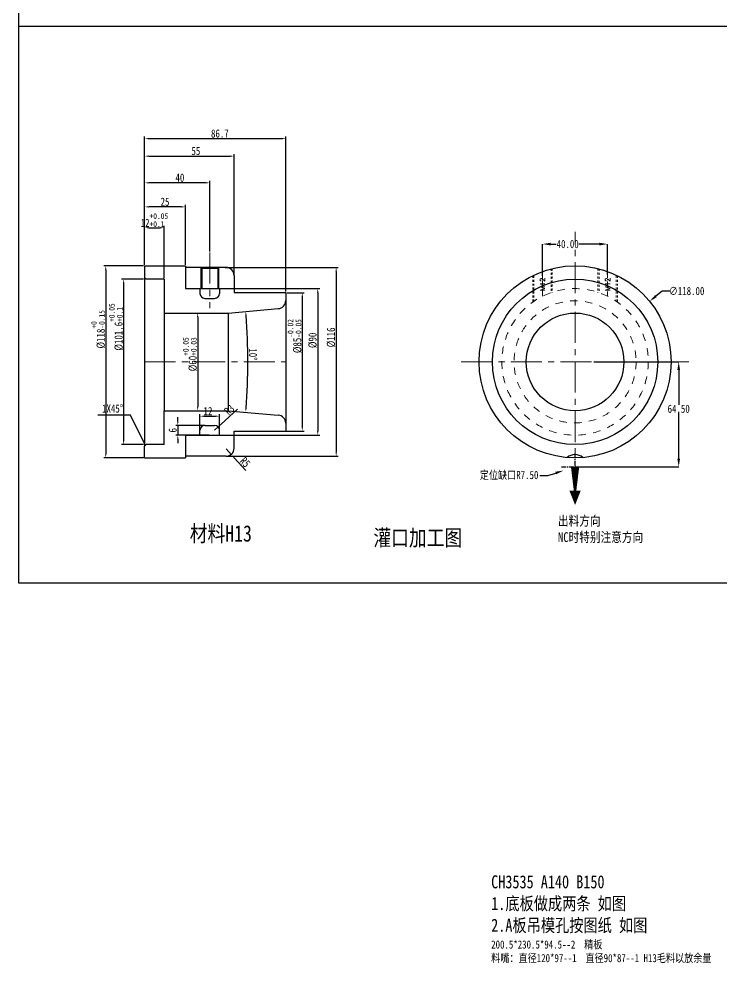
# Model space of a CAD drawing. Header units: millimetres. Extents: x 4 to 4769, y -754 to 1427.
# Drawn here: x 553 to 985, y 428 to 1008 of the extents above; entities that cross this region are included whole.
import ezdxf
from ezdxf.enums import TextEntityAlignment as Align

# ---------------------------------------------------------------- set-up
doc = ezdxf.new("R2010")
doc.units = ezdxf.units.MM
doc.header["$LTSCALE"] = 16.335
doc.header["$PDMODE"] = 3
doc.header["$PDSIZE"] = 0.3125
doc.linetypes.add('CENTER', pattern=[0.6, 0.375, -0.075, 0.075, -0.075])
doc.linetypes.add('HIDDEN', pattern=[0.2, 0.1, -0.1])
doc.layers.get('0').update_dxf_attribs({"linetype": 'CONTINUOUS'})
doc.layers.get('Defpoints').update_dxf_attribs({"linetype": 'CONTINUOUS'})
for name, color, linetype, lineweight in [('cool', 153, 'HIDDEN', 9), ('moldbase', 7, 'CONTINUOUS', 20), ('screw', 33, 'CONTINUOUS', 13)]:
    doc.layers.add(name, color=color, linetype=linetype, lineweight=lineweight)
doc.styles.get("Standard").update_dxf_attribs({"font": 'txt', "width": 0.8})
doc.styles.add('TXT', font='txt.shx', dxfattribs={"bigfont": 'gbcbig.shx'})
doc.dimstyles.new('ISO-25', dxfattribs={"dimtxt": 2.5, "dimasz": 2.5, "dimexe": 1.25, "dimexo": 0.625, "dimtad": 1, "dimdsep": 46, "dimtxsty": 'Standard', "dimcen": 2.5, "dimadec": 0, "dimazin": 0, "dimtfac": 1, "dimtmove": 0, "dimatfit": 3, "dimfxl": 0, "dimarcsym": 0})
doc.dimstyles.get("Standard").update_dxf_attribs({"dimtxt": 0.15625, "dimasz": 0.1875, "dimexe": 0.125, "dimexo": 0.0625, "dimtad": 0, "dimtih": 1, "dimtoh": 1, "dimdsep": 46, "dimtxsty": 'Standard', "dimcen": 0.09, "dimadec": 0, "dimazin": 0, "dimtp": 0.01, "dimtm": 0.01, "dimtfac": 1, "dimtofl": 0, "dimtmove": 0, "dimatfit": 3, "dimfxl": 0, "dimtolj": 1, "dimarcsym": 0})

# ---------------------------------------------------------------- blocks, each defined once
blk = doc.blocks.new('*D40')
at = {"color": 6, "lineweight": -2, "transparency": 16777216}
for p, q in [((873.36, 727.73), (878.36, 727.73)), ((878.36, 727.73), (883.13, 729.24))]:
    blk.add_line(p, q, dxfattribs=at)
at = {"color": 6, "transparency": 16777216}
blk.add_solid([(882.88, 730.04), (883.38, 728.45), (887.89, 730.75)], dxfattribs=at)
at = {"layer": 'Defpoints', "color": 0, "transparency": 16777216}
for p in [(895.04, 733.02), (887.89, 730.75)]:
    blk.add_point(p, dxfattribs=at)
at = {"color": 3, "transparency": 16777216, "insert": (854.5, 727.73), "char_height": 5, "attachment_point": 5}
blk.add_mtext('\\A1;{\\fSimSun|b0|i0|c134|p2;定位缺口}R7.50', dxfattribs=at)
blk = doc.blocks.new('*D74')
at = {"color": 6, "lineweight": -2, "transparency": 16777216}
for p, q in [((906.56, 797.52), (958.72, 797.52)), ((958.72, 792.52), (958.72, 771.18)), ((958.72, 738.02), (958.72, 766.18)), ((895.04, 733.02), (958.72, 733.02))]:
    blk.add_line(p, q, dxfattribs=at)
at = {"color": 6, "transparency": 16777216}
for points in [[(957.89, 792.52), (959.55, 792.52), (958.72, 797.52)], [(957.89, 738.02), (959.55, 738.02), (958.72, 733.02)]]:
    blk.add_solid(points, dxfattribs=at)
at = {"layer": 'Defpoints', "color": 0, "transparency": 16777216}
for p in [(906.56, 797.52), (958.72, 797.52), (895.04, 733.02)]:
    blk.add_point(p, dxfattribs=at)
at = {"color": 3, "transparency": 16777216, "insert": (958.72, 768.68), "char_height": 5, "attachment_point": 5}
blk.add_mtext('\\A1;64.50', dxfattribs=at)
blk = doc.blocks.new('*D75')
at = {"color": 6, "lineweight": -2, "transparency": 16777216}
for p, q in [((875.04, 850.42), (875.04, 869.86)), ((880.04, 869.86), (883.5, 869.86)), ((910.04, 869.86), (897.5, 869.86)), ((915.04, 851.28), (915.04, 869.86))]:
    blk.add_line(p, q, dxfattribs=at)
at = {"color": 6, "transparency": 16777216}
for points in [[(880.04, 870.69), (880.04, 869.03), (875.04, 869.86)], [(910.04, 870.69), (910.04, 869.03), (915.04, 869.86)]]:
    blk.add_solid(points, dxfattribs=at)
at = {"layer": 'Defpoints', "color": 0, "transparency": 16777216}
for p in [(875.04, 869.86), (875.04, 850.42), (915.04, 851.28)]:
    blk.add_point(p, dxfattribs=at)
at = {"color": 3, "transparency": 16777216, "insert": (890.5, 869.86), "char_height": 5, "attachment_point": 5}
blk.add_mtext('\\A1;40.00', dxfattribs=at)
blk = doc.blocks.new('*D53')
at = {"color": 0, "lineweight": -2, "transparency": 16777216}
for p, q in [((718.03, 840.02), (728.67, 840.02)), ((727.42, 837.52), (727.42, 757.52)), ((715.69, 755.02), (728.67, 755.02))]:
    blk.add_line(p, q, dxfattribs=at)
at = {"color": 0, "transparency": 16777216}
for points in [[(727, 837.52), (727.83, 837.52), (727.42, 840.02)], [(727, 757.52), (727.83, 757.52), (727.42, 755.02)]]:
    blk.add_solid(points, dxfattribs=at)
at = {"layer": 'Defpoints', "color": 0, "transparency": 16777216}
for p in [(717.41, 840.02), (715.07, 755.02), (727.42, 755.02)]:
    blk.add_point(p, dxfattribs=at)
at = {"color": 0, "lineweight": 0, "transparency": 16777216, "insert": (722.71, 813.33), "char_height": 5, "attachment_point": 5, "rotation": 90}
blk.add_mtext('%%C85{\\H0.7x;\\S-0.02^ -0.05;}', dxfattribs=at)
blk = doc.blocks.new('*D54')
at = {"color": 0, "lineweight": -2, "transparency": 16777216}
for p, q in [((629.92, 848.32), (616.39, 848.32)), ((617.64, 845.82), (617.64, 749.22)), ((629.92, 746.72), (616.39, 746.72))]:
    blk.add_line(p, q, dxfattribs=at)
at = {"color": 0, "transparency": 16777216}
for points in [[(617.22, 845.82), (618.05, 845.82), (617.64, 848.32)], [(617.22, 749.22), (618.05, 749.22), (617.64, 746.72)]]:
    blk.add_solid(points, dxfattribs=at)
at = {"layer": 'Defpoints', "color": 0, "transparency": 16777216}
for p in [(630.55, 848.32), (617.64, 746.72), (630.55, 746.72)]:
    blk.add_point(p, dxfattribs=at)
at = {"color": 0, "lineweight": 0, "transparency": 16777216, "insert": (612.93, 818.97), "char_height": 5, "attachment_point": 5, "rotation": 90}
blk.add_mtext('%%C101.6{\\H0.7x;\\S+0.05^ +0.1;}', dxfattribs=at)
blk = doc.blocks.new('*D55')
at = {"color": 0, "lineweight": -2, "transparency": 16777216}
for p, q in [((630.55, 863.15), (630.55, 881.14)), ((633.05, 879.89), (640.05, 879.89)), ((642.55, 848.95), (642.55, 881.14))]:
    blk.add_line(p, q, dxfattribs=at)
at = {"color": 0, "transparency": 16777216}
for points in [[(633.05, 880.31), (633.05, 879.48), (630.55, 879.89)], [(640.05, 880.31), (640.05, 879.48), (642.55, 879.89)]]:
    blk.add_solid(points, dxfattribs=at)
at = {"layer": 'Defpoints', "color": 0, "transparency": 16777216}
for p in [(642.55, 879.89), (630.55, 862.52), (642.55, 848.32)]:
    blk.add_point(p, dxfattribs=at)
at = {"color": 0, "lineweight": 0, "transparency": 16777216, "insert": (636.55, 884.6), "char_height": 5, "attachment_point": 5}
blk.add_mtext('12{\\H0.7x;\\S+0.05^ +0.1;}', dxfattribs=at)
blk = doc.blocks.new('*D56')
at = {"color": 0, "lineweight": -2, "transparency": 16777216}
for p, q in [((630.55, 863.15), (630.55, 925.15)), ((633.05, 923.9), (683.05, 923.9)), ((685.55, 851.15), (685.55, 925.15))]:
    blk.add_line(p, q, dxfattribs=at)
at = {"color": 0, "transparency": 16777216}
for points in [[(633.05, 924.31), (633.05, 923.48), (630.55, 923.9)], [(683.05, 924.31), (683.05, 923.48), (685.55, 923.9)]]:
    blk.add_solid(points, dxfattribs=at)
at = {"layer": 'Defpoints', "color": 0, "transparency": 16777216}
for p in [(685.55, 923.9), (630.55, 862.52), (685.55, 850.52)]:
    blk.add_point(p, dxfattribs=at)
at = {"color": 0, "lineweight": 0, "transparency": 16777216, "insert": (662.02, 927.02), "char_height": 5, "attachment_point": 5}
blk.add_mtext('55', dxfattribs=at)
blk = doc.blocks.new('*D57')
at = {"color": 0, "lineweight": -2, "transparency": 16777216}
for p, q in [((629.92, 856.52), (605.39, 856.52)), ((606.64, 854.02), (606.64, 741.02)), ((629.92, 738.52), (605.39, 738.52))]:
    blk.add_line(p, q, dxfattribs=at)
at = {"color": 0, "transparency": 16777216}
for points in [[(606.23, 854.02), (607.06, 854.02), (606.64, 856.52)], [(606.23, 741.02), (607.06, 741.02), (606.64, 738.52)]]:
    blk.add_solid(points, dxfattribs=at)
at = {"layer": 'Defpoints', "color": 0, "transparency": 16777216}
for p in [(630.55, 856.52), (606.64, 738.52), (630.55, 738.52)]:
    blk.add_point(p, dxfattribs=at)
at = {"color": 0, "lineweight": 0, "transparency": 16777216, "insert": (601.93, 817.54), "char_height": 5, "attachment_point": 5, "rotation": 90}
blk.add_mtext('%%C118{\\H0.7x;\\S+0^ -0.15;}', dxfattribs=at)
blk = doc.blocks.new('*D58')
at = {"color": 0, "lineweight": -2, "transparency": 16777216}
for p, q in [((643.17, 827.52), (664.38, 827.52)), ((663.13, 825.02), (663.13, 770.02)), ((643.17, 767.52), (664.38, 767.52))]:
    blk.add_line(p, q, dxfattribs=at)
at = {"color": 0, "transparency": 16777216}
for points in [[(662.71, 825.02), (663.54, 825.02), (663.13, 827.52)], [(662.71, 770.02), (663.54, 770.02), (663.13, 767.52)]]:
    blk.add_solid(points, dxfattribs=at)
at = {"layer": 'Defpoints', "color": 0, "transparency": 16777216}
for p in [(642.55, 827.52), (642.55, 767.52), (663.13, 767.52)]:
    blk.add_point(p, dxfattribs=at)
at = {"color": 0, "lineweight": 0, "transparency": 16777216, "insert": (658.42, 802.2), "char_height": 5, "attachment_point": 5, "rotation": 90}
blk.add_mtext('%%C60{\\H0.7x;\\S+0.05^ +0.03;}', dxfattribs=at)
blk = doc.blocks.new('*D59')
at = {"color": 0, "lineweight": -2, "transparency": 16777216}
for p, q in [((680.55, 744.02), (683.94, 740.34)), ((692.68, 730.84), (685.63, 738.5))]:
    blk.add_line(p, q, dxfattribs=at)
at = {"color": 0, "transparency": 16777216}
blk.add_solid([(685.93, 738.79), (685.32, 738.22), (683.94, 740.34)], dxfattribs=at)
at = {"layer": 'Defpoints', "color": 0, "transparency": 16777216}
for p in [(680.55, 744.02), (683.94, 740.34)]:
    blk.add_point(p, dxfattribs=at)
at = {"color": 0, "lineweight": 0, "transparency": 16777216, "insert": (692.3, 735.87), "char_height": 5, "attachment_point": 5, "rotation": 312.62046}
blk.add_mtext('R5', dxfattribs=at)
blk = doc.blocks.new('*D60')
at = {"color": 0, "lineweight": -2, "transparency": 16777216}
for p, q in [((686.17, 842.52), (738.16, 842.52)), ((736.91, 840.02), (736.91, 755.02)), ((685.57, 752.52), (738.16, 752.52))]:
    blk.add_line(p, q, dxfattribs=at)
at = {"color": 0, "transparency": 16777216}
for points in [[(736.5, 840.02), (737.33, 840.02), (736.91, 842.52)], [(736.5, 755.02), (737.33, 755.02), (736.91, 752.52)]]:
    blk.add_solid(points, dxfattribs=at)
at = {"layer": 'Defpoints', "color": 0, "transparency": 16777216}
for p in [(685.55, 842.52), (684.95, 752.52), (736.91, 752.52)]:
    blk.add_point(p, dxfattribs=at)
at = {"color": 0, "lineweight": 0, "transparency": 16777216, "insert": (733.79, 810.72), "char_height": 5, "attachment_point": 5, "rotation": 90}
blk.add_mtext('%%C90', dxfattribs=at)
blk = doc.blocks.new('*D80')
at = {"color": 0, "lineweight": -2, "transparency": 16777216}
for p, q in [((630.55, 863.15), (630.55, 893.96)), ((655.55, 857.15), (655.55, 893.96)), ((653.05, 892.71), (633.05, 892.71))]:
    blk.add_line(p, q, dxfattribs=at)
at = {"color": 0, "transparency": 16777216}
for points in [[(633.05, 893.13), (633.05, 892.29), (630.55, 892.71)], [(653.05, 893.13), (653.05, 892.29), (655.55, 892.71)]]:
    blk.add_solid(points, dxfattribs=at)
at = {"layer": 'Defpoints', "color": 0, "transparency": 16777216}
for p in [(630.55, 892.71), (630.55, 862.52), (655.55, 856.52)]:
    blk.add_point(p, dxfattribs=at)
at = {"color": 0, "lineweight": 0, "transparency": 16777216, "insert": (643.05, 895.83), "char_height": 5, "attachment_point": 5}
blk.add_mtext('25', dxfattribs=at)
blk = doc.blocks.new('*D61')
at = {"color": 0, "lineweight": -2, "transparency": 16777216}
for p, q in [((680.1, 855.52), (749.48, 855.52)), ((748.23, 853.02), (748.23, 742.02)), ((681.17, 739.52), (749.48, 739.52))]:
    blk.add_line(p, q, dxfattribs=at)
at = {"color": 0, "transparency": 16777216}
for points in [[(747.81, 853.02), (748.65, 853.02), (748.23, 855.52)], [(747.81, 742.02), (748.65, 742.02), (748.23, 739.52)]]:
    blk.add_solid(points, dxfattribs=at)
at = {"layer": 'Defpoints', "color": 0, "transparency": 16777216}
for p in [(679.47, 855.52), (680.55, 739.52), (748.23, 739.52)]:
    blk.add_point(p, dxfattribs=at)
at = {"color": 0, "lineweight": 0, "transparency": 16777216, "insert": (745.11, 812.55), "char_height": 5, "attachment_point": 5, "rotation": 90}
blk.add_mtext('%%C116', dxfattribs=at)
blk = doc.blocks.new('*D81')
at = {"color": 0, "lineweight": -2, "transparency": 16777216}
for p, q in [((630.55, 857.15), (630.55, 935.88)), ((633.05, 934.63), (714.75, 934.63)), ((717.25, 840.65), (717.25, 935.88))]:
    blk.add_line(p, q, dxfattribs=at)
at = {"color": 0, "transparency": 16777216}
for points in [[(633.05, 935.05), (633.05, 934.21), (630.55, 934.63)], [(714.75, 935.05), (714.75, 934.21), (717.25, 934.63)]]:
    blk.add_solid(points, dxfattribs=at)
at = {"layer": 'Defpoints', "color": 0, "transparency": 16777216}
for p in [(717.25, 934.63), (630.55, 856.52), (717.25, 840.02)]:
    blk.add_point(p, dxfattribs=at)
at = {"color": 0, "lineweight": 0, "transparency": 16777216, "insert": (676.76, 937.76), "char_height": 5, "attachment_point": 5}
blk.add_mtext('86.7', dxfattribs=at)
blk = doc.blocks.new('*D82')
at = {"color": 0, "lineweight": -2, "transparency": 16777216}
for p, q in [((630.55, 872.83), (630.55, 908.75)), ((668.05, 907.5), (633.05, 907.5)), ((670.55, 865.23), (670.55, 908.75))]:
    blk.add_line(p, q, dxfattribs=at)
at = {"color": 0, "transparency": 16777216}
for points in [[(633.05, 907.91), (633.05, 907.08), (630.55, 907.5)], [(668.05, 907.91), (668.05, 907.08), (670.55, 907.5)]]:
    blk.add_solid(points, dxfattribs=at)
at = {"layer": 'Defpoints', "color": 0, "transparency": 16777216}
for p in [(630.55, 907.5), (630.55, 872.21), (670.55, 864.6)]:
    blk.add_point(p, dxfattribs=at)
at = {"color": 0, "lineweight": 0, "transparency": 16777216, "insert": (652.21, 910.62), "char_height": 5, "attachment_point": 5}
blk.add_mtext('40', dxfattribs=at)
blk = doc.blocks.new('*D62')
at = {"color": 0, "lineweight": -2, "transparency": 16777216}
for p, q in [((664.55, 754.4), (664.55, 765.39)), ((667.05, 764.14), (674.05, 764.14)), ((676.55, 754.4), (676.55, 765.39))]:
    blk.add_line(p, q, dxfattribs=at)
at = {"color": 0, "transparency": 16777216}
for points in [[(667.05, 764.56), (667.05, 763.73), (664.55, 764.14)], [(674.05, 764.56), (674.05, 763.73), (676.55, 764.14)]]:
    blk.add_solid(points, dxfattribs=at)
at = {"layer": 'Defpoints', "color": 0, "transparency": 16777216}
for p in [(676.55, 764.14), (664.55, 753.77), (676.55, 753.77)]:
    blk.add_point(p, dxfattribs=at)
at = {"color": 0, "lineweight": 0, "transparency": 16777216, "insert": (669.45, 767.27), "char_height": 5, "attachment_point": 5}
blk.add_mtext('12', dxfattribs=at)
blk = doc.blocks.new('*D63')
at = {"color": 0, "lineweight": -2, "transparency": 16777216}
for p, q in [((650.91, 761.02), (650.91, 763.52)), ((667.71, 758.52), (649.66, 758.52)), ((650.91, 758.52), (650.91, 752.52)), ((669.92, 752.52), (649.66, 752.52)), ((650.91, 750.02), (650.91, 747.52))]:
    blk.add_line(p, q, dxfattribs=at)
at = {"color": 0, "transparency": 16777216}
for points in [[(650.49, 761.02), (651.33, 761.02), (650.91, 758.52)], [(650.49, 750.02), (651.33, 750.02), (650.91, 752.52)]]:
    blk.add_solid(points, dxfattribs=at)
at = {"layer": 'Defpoints', "color": 0, "transparency": 16777216}
for p in [(668.33, 758.52), (650.91, 752.52), (670.55, 752.52)]:
    blk.add_point(p, dxfattribs=at)
at = {"color": 0, "lineweight": 0, "transparency": 16777216, "insert": (647.79, 755.52), "char_height": 5, "attachment_point": 5, "rotation": 90}
blk.add_mtext('6', dxfattribs=at)
blk = doc.blocks.new('*D64')
at = {"color": 0, "lineweight": -2, "transparency": 16777216}
for p, q in [((687.62, 768.5), (677.59, 759.25)), ((673.55, 755.52), (675.75, 757.56))]:
    blk.add_line(p, q, dxfattribs=at)
at = {"color": 0, "transparency": 16777216}
blk.add_solid([(677.31, 759.56), (677.87, 758.95), (675.75, 757.56)], dxfattribs=at)
at = {"layer": 'Defpoints', "color": 0, "transparency": 16777216}
for p in [(673.55, 755.52), (675.75, 757.56)]:
    blk.add_point(p, dxfattribs=at)
at = {"color": 0, "lineweight": 0, "transparency": 16777216, "insert": (682.59, 768.11), "char_height": 5, "attachment_point": 5, "rotation": 42.68949}
blk.add_mtext('R3', dxfattribs=at)
blk = doc.blocks.new('*D83')
at = {"color": 0, "lineweight": -2, "transparency": 16777216}
blk.add_arc((338.99, 797.52), 354.99, 355.4035, 4.5965, dxfattribs=at)
at = {"color": 0, "transparency": 16777216}
for points in [[(692.43, 825.94), (693.26, 826.01), (692.63, 828.46)], [(693.26, 769.04), (692.43, 769.11), (692.63, 766.58)]]:
    blk.add_solid(points, dxfattribs=at)
at = {"layer": 'Defpoints', "color": 0, "transparency": 16777216}
for p in [(712.69, 830.22), (681.89, 827.52), (693.83, 787.2), (681.89, 767.52), (712.69, 764.83)]:
    blk.add_point(p, dxfattribs=at)
at = {"color": 0, "lineweight": 0, "transparency": 16777216, "insert": (697.08, 802.08), "char_height": 5, "attachment_point": 5, "rotation": 270.72863}
blk.add_mtext('10\\M+5A1E3', dxfattribs=at)
blk = doc.blocks.new('*D84')
at = {"color": 6, "lineweight": -2, "transparency": 16777216}
for p, q in [((948.62, 841.01), (944.73, 837.86)), ((953.62, 841.01), (948.62, 841.01))]:
    blk.add_line(p, q, dxfattribs=at)
at = {"color": 6, "transparency": 16777216}
blk.add_solid([(944.21, 838.5), (945.26, 837.21), (940.85, 834.71)], dxfattribs=at)
at = {"layer": 'Defpoints', "color": 0, "transparency": 16777216}
for p in [(940.85, 834.71), (849.23, 760.34)]:
    blk.add_point(p, dxfattribs=at)
at = {"color": 3, "transparency": 16777216, "insert": (963.62, 841.01), "char_height": 5, "attachment_point": 5}
blk.add_mtext('\\A1;∅118.00', dxfattribs=at)

msp = doc.modelspace()

# ---------------------------------------------------------------- linework, layer by layer
for p, q in [((553.254, 1003.715), (1305.967, 1003.715)), ((630.55, 856.523), (655.55, 856.523)), ((630.55, 856.523), (630.55, 849.323)), ((655.55, 856.523), (655.55, 842.523)), ((680.55, 855.523), (655.55, 855.523)), ((665.15, 855.523), (665.15, 842.523)), ((665.15, 855.523), (665.65, 855.023)), ((665.65, 855.523), (665.65, 842.523)), ((665.65, 855.023), (675.45, 855.023)), ((675.45, 855.523), (675.45, 842.523)), ((675.95, 855.523), (675.45, 855.023)), ((675.95, 855.523), (675.95, 842.523)), ((630.55, 849.323), (631.55, 848.323)), ((630.55, 849.323), (630.55, 745.723)), ((642.55, 848.323), (631.55, 848.323)), ((642.55, 848.323), (642.55, 827.523)), ((685.55, 850.523), (685.55, 840.023)), ((655.55, 842.523), (685.55, 842.523)), ((664.55, 842.523), (664.55, 839.523)), ((676.55, 842.523), (676.55, 839.523)), ((667.55, 836.523), (673.55, 836.523)), ((685.55, 840.023), (717.25, 840.023)), ((717.25, 840.023), (717.25, 755.023)), ((681.893, 827.523), (712.685, 830.217)), ((642.55, 827.523), (681.893, 827.523)), ((642.55, 827.523), (642.55, 767.523)), ((681.893, 827.523), (681.893, 767.523)), ((642.55, 746.723), (642.55, 767.523)), ((642.55, 767.523), (681.893, 767.523)), ((681.893, 767.523), (712.685, 764.829)), ((664.55, 752.523), (664.55, 755.523)), ((667.55, 758.523), (673.55, 758.523)), ((676.55, 752.523), (676.55, 755.523)), ((685.55, 755.023), (717.25, 755.023)), ((685.55, 744.523), (685.55, 755.023)), ((655.55, 752.523), (685.55, 752.523)), ((655.55, 752.523), (655.55, 738.523)), ((631.55, 746.723), (630.55, 745.723)), ((630.55, 738.523), (630.55, 745.723)), ((642.55, 746.723), (631.55, 746.723)), ((630.55, 738.523), (655.55, 738.523)), ((680.55, 739.523), (655.55, 739.523))]:
    msp.add_line(p, q)
at = {"color": 1, "linetype": 'CENTER', "ltscale": 0.466483}
for p, q in [((895.043, 724.773), (895.043, 741.273)), ((886.793, 733.023), (903.293, 733.023))]:
    msp.add_line(p, q, dxfattribs=at)
msp.add_lwpolyline([(1305.967, 661.619), (553.254, 661.619), (553.254, 1298.777), (1305.967, 1298.777)], close=True)
msp.add_lwpolyline([(895.043, 709.618, 0, 7.027, 0), (895.043, 718.485, 1.562, 5.075, -0.0000107), (895.043, 733.023, 5.075, 5.075, -0.0207624)], format="xyseb")
for radius in [59, 50.8, 30]:
    msp.add_circle((895.043, 797.523), radius)
for centre, radius, start, end in [((680.55, 850.523), 5, 0, 90), ((667.55, 839.523), 3, 180, 270), ((673.55, 839.523), 3, 270, 0), ((712.25, 835.198), 5, 275, 0), ((712.25, 759.848), 5, 360, 85), ((667.55, 755.523), 3, 90, 180), ((673.55, 755.523), 3, 0, 90), ((680.55, 744.523), 5, 270, 0), ((895.043, 733.023), 7.5, 49.482425, 130.517575)]:
    msp.add_arc(centre, radius, start, end)
at = {"layer": 'cool', "color": 1, "linetype": 'CENTER', "ltscale": 0.621977}
for p, q in [((875.043, 853.029), (875.043, 837.834)), ((915.043, 853.029), (915.043, 837.834))]:
    msp.add_line(p, q, dxfattribs=at)
at = {"layer": 'moldbase', "color": 1, "linetype": 'CENTER', "ltscale": 3.109887}
for p, q in [((895.043, 717.756), (895.043, 877.29)), ((670.55, 864.604), (670.55, 830.542)), ((630.55, 797.523), (717.25, 797.523)), ((825.14, 797.523), (964.946, 797.523))]:
    msp.add_line(p, q, dxfattribs=at)
at = {"layer": 'moldbase', "color": 8, "linetype": 'HIDDEN', "ltscale": 2.798898}
for radius in [45, 37.5]:
    msp.add_circle((895.043, 797.523), radius, dxfattribs=at)
at = {"layer": 'screw', "linetype": 'HIDDEN', "ltscale": 0.746373}
for p, q in [((880.293, 854.649), (880.293, 839.867)), ((909.793, 854.649), (909.793, 839.867)), ((869.793, 850.419), (869.793, 834.771)), ((920.293, 850.419), (920.293, 834.771))]:
    msp.add_line(p, q, dxfattribs=at)
at = {"layer": 'screw', "color": 92, "linetype": 'HIDDEN', "ltscale": 0.746373}
for p, q in [((881.043, 854.838), (881.043, 839.867)), ((909.043, 854.838), (909.043, 839.867)), ((869.043, 850.419), (869.043, 834.251)), ((921.043, 850.419), (921.043, 834.251))]:
    msp.add_line(p, q, dxfattribs=at)
at = {"layer": 'screw', "color": 1, "linetype": 'CENTER', "ltscale": 0.466483}
msp.add_line((875.043, 850.419), (875.043, 839.867), dxfattribs=at)

# ---------------------------------------------------------------- texts
at = {"attachment_point": 1}
for s, insert, char_height, width in [('{\\fSimSun|b0|i0|c134|p2;1X45%%D}', (604.381, 771.365), 5, 18.00079), ('{\\fSimSun|b0|i0|c134|p2;出料方向\\P\\C6;NC时特别注意方向}', (884.528, 702.872), 6, 97.10809), ('{\\fSimSun|b0|i0|c134|p2;材料H13 }', (658.283, 697.148), 10, 125.90825), ('{\\fSimSun|b0|i0|c134|p2;灌口加工图}', (771.135, 694.462), 10, 109.63552), ('{\\fSimSun|b0|i0|c134|p2;CH3535 A140 B150  \\P1.底板做成两条 如图\\P2.A板吊模孔按图纸 如图\\P\\H0.625x;200.5*230.5*94.5--2  精板\\P料嘴：直径120*97--1  直径90*87--1 H13毛料以放余量}', (843.49, 482.134), 8, 350.11846)]:
    msp.add_mtext(s, dxfattribs=dict(at, insert=insert, char_height=char_height, width=width))
at = {"layer": 'screw', "color": 222, "linetype": 'HIDDEN', "ltscale": 0.746373, "style": 'TXT'}
for p in [(875.043, 845.143), (915.043, 845.143)]:
    msp.add_text('M12', height=3, rotation=90, dxfattribs=at).set_placement(p, align=Align.MIDDLE)

# ---------------------------------------------------------------- dimensions: what is measured, and where the dimension line sits
at = {"color": 6, "lineweight": 0}
for base, p1, p2, picture, middle in [((717.25, 934.631), (630.55, 856.523), (717.25, 840.023), '*D81', (676.756, 934.631)), ((685.55, 923.896), (630.55, 862.523), (685.55, 850.523), '*D56', (662.023, 923.896)), ((630.55, 907.498), (670.55, 864.604), (630.55, 872.208), '*D82', (652.21, 907.498)), ((630.55, 892.709), (655.55, 856.523), (630.55, 862.523), '*D80', (643.05, 892.709)), ((676.55, 764.144), (664.55, 753.773), (676.55, 753.773), '*D62', (669.447, 764.144))]:
    dim = msp.add_linear_dim(base=base, p1=p1, p2=p2, dimstyle='ISO-25', override={"dimtxt": 5}, dxfattribs=at)
    dim.commit()
    dim.dimension.update_dxf_attribs({"geometry": picture, "text_midpoint": middle, "dimtype": 160})
dim = msp.add_linear_dim(base=(642.55, 879.894), p1=(630.55, 862.523), p2=(642.55, 848.323), text='<>{\\H0.7x;\\S+0.05^ +0.1;}', dimstyle='ISO-25', override={"dimtxt": 5}, dxfattribs=at)
dim.commit()
dim.dimension.update_dxf_attribs({"geometry": '*D55', "text_midpoint": (636.55, 879.894), "dimtype": 160})
dim = msp.add_linear_dim(base=(875.043, 869.859), p1=(915.043, 851.276), p2=(875.043, 850.419), dimstyle='Standard', override={"dimtxt": 5, "dimasz": 5, "dimexe": 0, "dimexo": 0, "dimgap": 0, "dimtad": 0, "dimzin": 0, "dimcen": 0, "dimclrd": 6, "dimclre": 6, "dimclrt": 3, "dimadec": 2, "dimtol": 0, "dimfxl": 1.25, "dimtzin": 0, "dimarcsym": 2})
dim.commit()
dim.dimension.update_dxf_attribs({"geometry": '*D75', "text_midpoint": (890.501, 869.859), "dimtype": 160})
for base, p1, p2, text, picture, middle in [((606.643, 738.523), (630.55, 856.523), (630.55, 738.523), '%%C<>{\\H0.7x;\\S+0^ -0.15;}', '*D57', (606.643, 817.536)), ((748.231, 739.523), (679.472, 855.523), (680.55, 739.523), '%%C<>', '*D61', (748.231, 812.551)), ((617.636, 746.723), (630.55, 848.323), (630.55, 746.723), '%%C<>{\\H0.7x;\\S+0.05^ +0.1;}', '*D54', (617.636, 818.97)), ((736.914, 752.523), (685.55, 842.523), (684.947, 752.523), '%%C<>', '*D60', (736.914, 810.723)), ((727.417, 755.023), (717.407, 840.023), (715.068, 755.023), '%%C<>{\\H0.7x;\\S-0.02^ -0.05;}', '*D53', (727.417, 813.333)), ((663.127, 767.523), (642.55, 827.523), (642.55, 767.523), '%%C<>{\\H0.7x;\\S+0.05^ +0.03;}', '*D58', (663.127, 802.202))]:
    dim = msp.add_linear_dim(base=base, p1=p1, p2=p2, angle=90, text=text, dimstyle='ISO-25', override={"dimtxt": 5}, dxfattribs=at)
    dim.commit()
    dim.dimension.update_dxf_attribs({"geometry": picture, "text_midpoint": middle, "dimtype": 160})
dim = msp.add_diameter_dim_2p(p1=(849.235, 760.34), p2=(940.852, 834.706), dimstyle='Standard', override={"dimtxt": 5, "dimasz": 5, "dimexe": 0, "dimexo": 0, "dimgap": 0, "dimzin": 0, "dimcen": 0, "dimclrd": 6, "dimclre": 6, "dimclrt": 3, "dimadec": 2, "dimfxl": 1.25, "dimtzin": 0, "dimarcsym": 2})
dim.commit()
dim.dimension.update_dxf_attribs({"geometry": '*D84', "text_midpoint": (963.616, 841.008)})
dim = msp.add_angular_dim_2l(base=(693.833, 787.198), line1=((681.893, 767.523), (712.685, 764.829)), line2=((681.893, 827.523), (712.685, 830.217)), dimstyle='ISO-25', override={"dimtxt": 5}, dxfattribs=at)
dim.commit()
dim.dimension.update_dxf_attribs({"geometry": '*D83', "text_midpoint": (693.954, 802.037), "dimtype": 162})
dim = msp.add_linear_dim(base=(958.721, 797.523), p1=(895.043, 733.023), p2=(906.564, 797.523), angle=90, dimstyle='Standard', override={"dimtxt": 5, "dimasz": 5, "dimexe": 0, "dimexo": 0, "dimgap": 0, "dimtad": 0, "dimzin": 0, "dimcen": 0, "dimclrd": 6, "dimclre": 6, "dimclrt": 3, "dimadec": 2, "dimtol": 0, "dimfxl": 1.25, "dimtzin": 0, "dimarcsym": 2})
dim.commit()
dim.dimension.update_dxf_attribs({"geometry": '*D74', "text_midpoint": (958.721, 768.683), "dimtype": 160})
dim = msp.add_radius_dim(center=(673.55, 755.523), mpoint=(675.755, 757.557), dimstyle='ISO-25', override={"dimtxt": 5}, dxfattribs=at)
dim.commit()
dim.dimension.update_dxf_attribs({"geometry": '*D64', "text_midpoint": (684.707, 765.815), "dimtype": 164})
dim = msp.add_linear_dim(base=(650.91, 752.523), p1=(668.33, 758.523), p2=(670.55, 752.523), angle=90, dimstyle='ISO-25', override={"dimtxt": 5}, dxfattribs=at)
dim.commit()
dim.dimension.update_dxf_attribs({"geometry": '*D63', "text_midpoint": (650.91, 755.523), "dimtype": 160})
dim = msp.add_radius_dim(center=(680.55, 744.023), mpoint=(683.935, 740.343), dimstyle='ISO-25', override={"dimtxt": 5}, dxfattribs=at)
dim.commit()
dim.dimension.update_dxf_attribs({"geometry": '*D59', "text_midpoint": (692.301, 735.867)})
dim = msp.add_radius_dim(center=(895.043, 733.023), mpoint=(887.895, 730.754), text='{\\fSimSun|b0|i0|c134|p2;定位缺口}<>', dimstyle='Standard', override={"dimtxt": 5, "dimasz": 5, "dimexe": 0, "dimexo": 0, "dimgap": 0, "dimtad": 0, "dimzin": 0, "dimcen": 0, "dimclrd": 6, "dimclre": 6, "dimclrt": 3, "dimadec": 2, "dimtol": 0, "dimfxl": 1.25, "dimtzin": 0, "dimarcsym": 2})
dim.commit()
dim.dimension.update_dxf_attribs({"geometry": '*D40', "text_midpoint": (854.497, 727.728)})

# ---------------------------------------------------------------- leaders
msp.add_leader([(631.05, 746.223), (621.915, 764.869), (601.793, 764.869)], dimstyle='Standard', override={"dimexe": 0, "dimexo": 0, "dimgap": 0, "dimtad": 0, "dimzin": 0, "dimcen": 0, "dimtol": 0, "dimtzin": 0})

doc.saveas('drawing.dxf')
